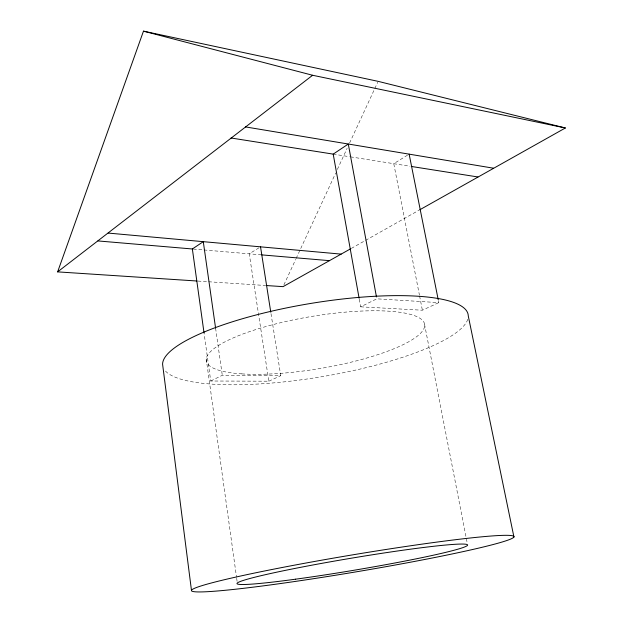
<?xml version="1.0" encoding="UTF-8"?>
<svg xmlns="http://www.w3.org/2000/svg" width="623" height="623" viewBox="0 0 623 623"><rect width="100%" height="100%" fill="white"/><g stroke="black" fill="none" stroke-linecap="round" stroke-linejoin="round"><path stroke-width="0.47" stroke-dasharray="3.12 2.34" d="M283.893 284.882L295.73 259.332M296.135 258.452L335.711 172.984M337.347 169.456L347.136 148.313M349.581 143.025L377.733 82.228M407.528 155.158L393.767 163.685L419.404 294.998M258.919 247.837L249.255 253.826L268.825 381.206L210.73 381.011L204.025 332.822M351.31 248.413L418.843 210.309M210.73 381.011L222.294 375.287L280.739 375.692L270.935 313.19M359.284 299.188L360.655 306.828L376.814 298.83L438.81 302.63L438.428 300.722M268.825 381.206L280.739 375.692M360.655 306.828L422.378 310.223L438.81 302.63M197.927 281.066L207.607 281.697M208.573 281.76L265.663 285.505M193.325 249.06L202.966 249.878M203.931 249.963L260.858 254.815M333.204 154.122L349.55 156.7M350.508 156.856L410.027 166.248M419.591 295.948L422.378 310.223M424.536 324.24L467.234 543.108M215.597 328.189L222.294 375.287M206.213 358.801L236.538 577.303M236.67 578.269L237.34 583.081M467.787 319.233A154.831 37.045 -9.5 0 1 320.44 376.931A154.831 37.045 -9.5 0 1 164.192 369.384M241.81 373.886A110.676 26.368 -9.5 0 0 422.114 331.514A110.676 26.368 -9.5 0 0 282.258 322.325A110.676 26.368 -9.5 0 0 241.81 373.886"/><path stroke-width="0.93" d="M196.961 281.004L57.628 271.877L143.477 31.15L378.145 81.348L565.373 127.98L419.684 209.834M57.628 271.877L312.621 75.266L565.373 127.98M231.032 137.994L333.204 154.122L348.296 144.022L376.463 296.922M97.92 240.93L192.359 248.974L203.285 241.669L215.597 328.189M266.628 285.568L283.076 286.642L350.461 248.889M261.824 254.893L329.497 260.663M108.153 233.072L341.178 254.122M411.943 166.551L477.934 176.971M245.454 126.905L493.58 168.21M143.477 31.15L312.621 75.266M513.936 537.018A163.53 8.667 -9.5 0 0 276.347 568.635A163.53 8.667 -9.5 0 0 267.867 585.262A163.53 8.667 -9.5 0 0 513.936 537.018L468.262 315.9A154.831 37.045 -9.5 0 0 314.747 302.794A154.831 37.045 -9.5 0 0 162.595 364.276L191.463 590.331M409.14 154.154L438.234 299.772M333.204 154.122L359.113 298.238M260.531 246.84L270.787 312.232M192.359 248.974L204.025 332.822M295.59 579.188A116.836 6.16 -9.5 0 0 467.608 545.008A116.836 6.16 -9.5 0 0 293.908 568.643A116.836 6.16 -9.5 0 0 295.59 579.188"/></g></svg>
